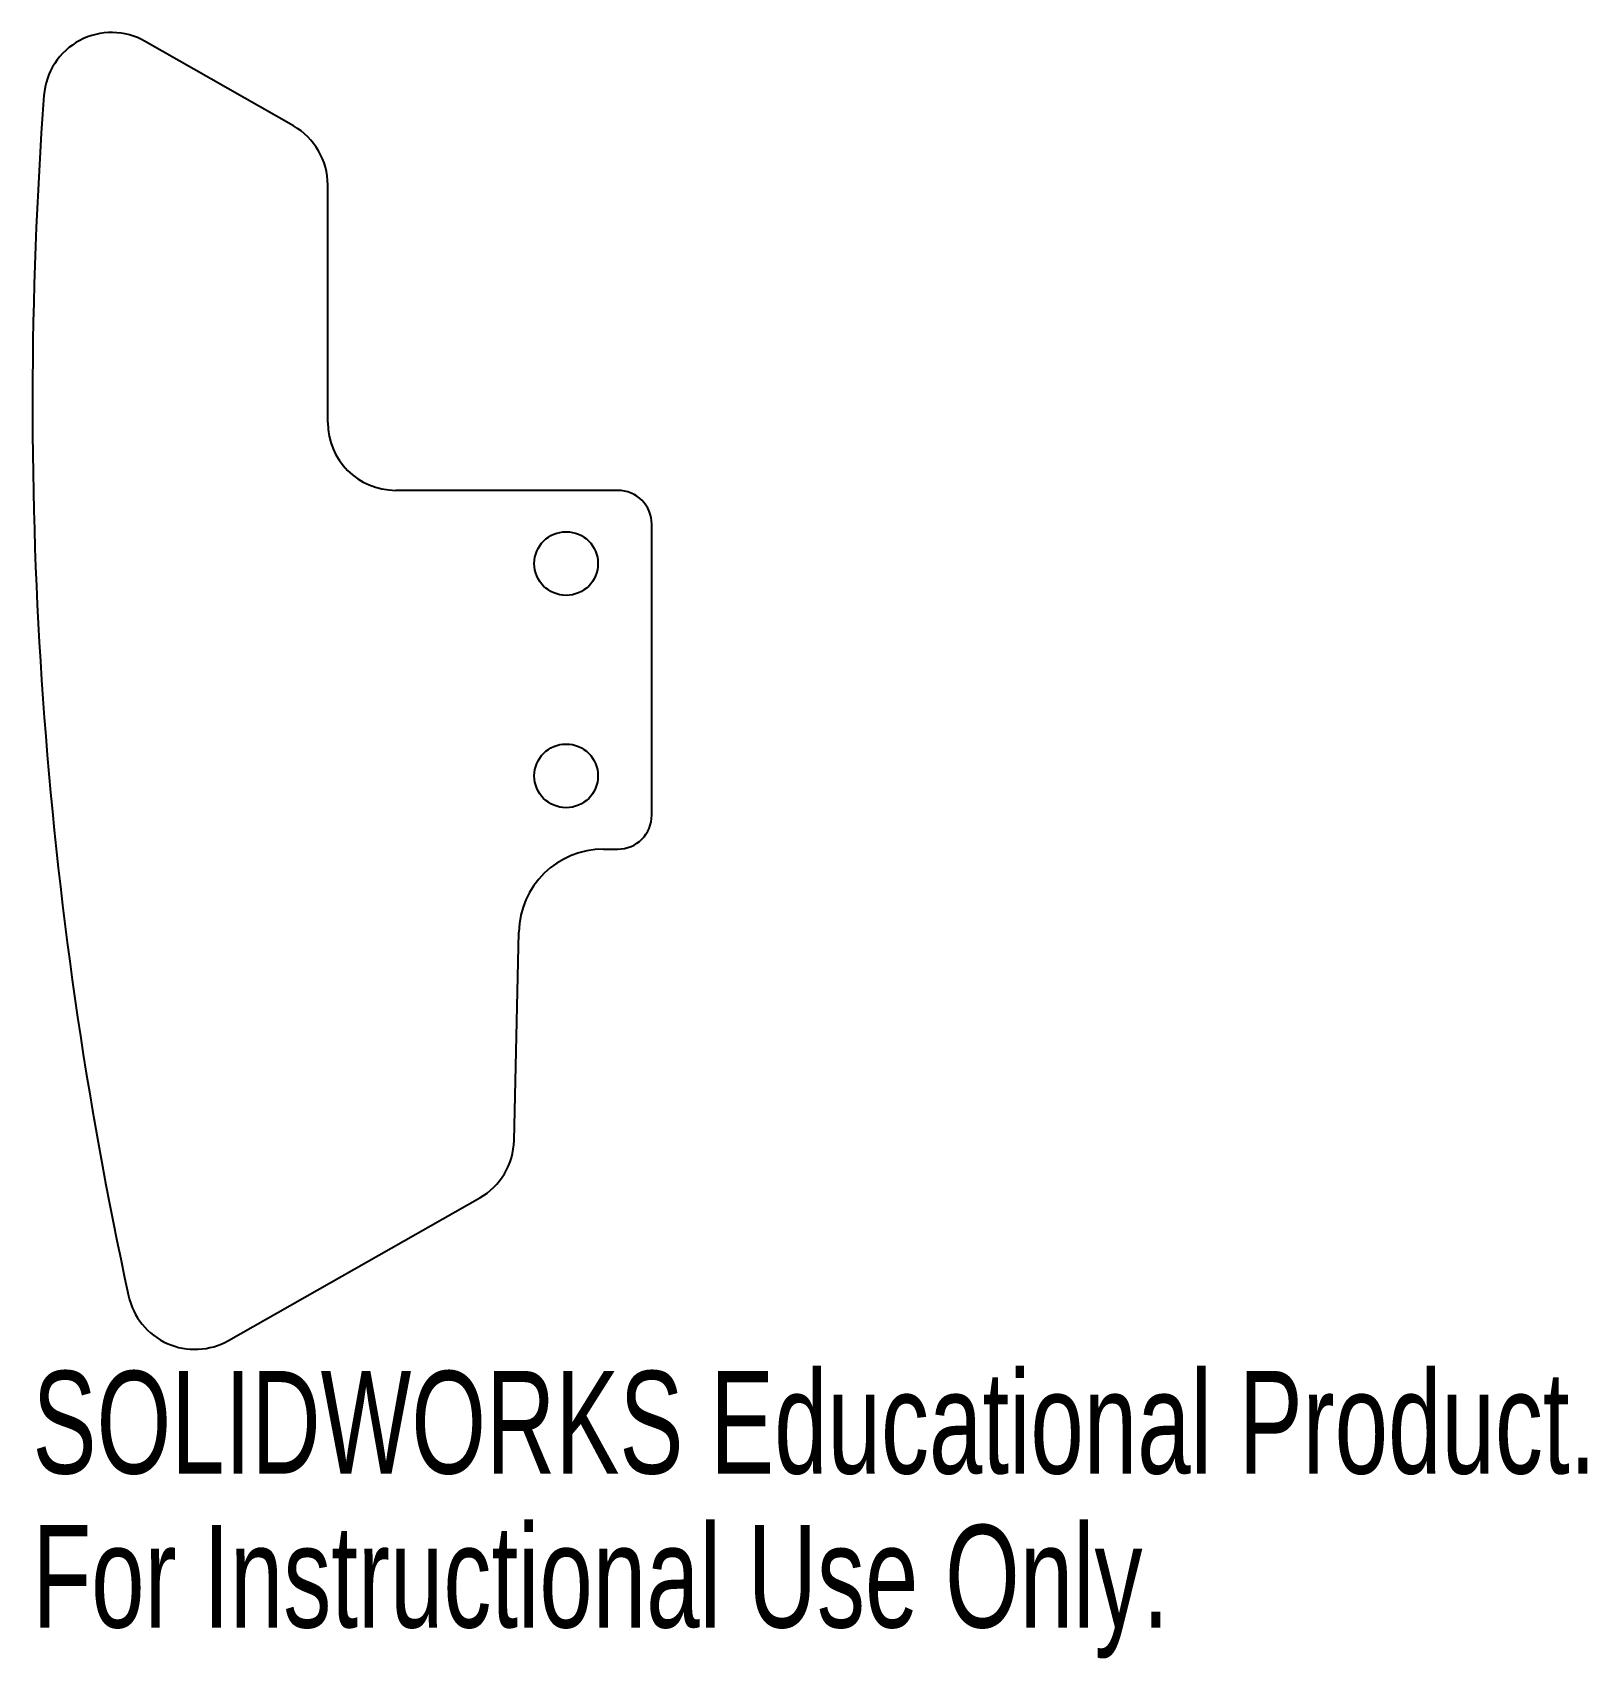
# Model space of a CAD drawing. Header units: millimetres. Extents: x 677.6 to 750.8, y 290.6 to 367.2.
import ezdxf

# ---------------------------------------------------------------- set-up
doc = ezdxf.new("R2010")
doc.units = ezdxf.units.MM
doc.styles.add('SLDTEXTSTYLE0', font='TXT', dxfattribs={"width": 0.7})

msp = doc.modelspace()

# ---------------------------------------------------------------- linework, layer by layer
at = {"color": 7, "linetype": 'Continuous', "lineweight": 25}
for p, q in [((689.847, 362.765), (682.864, 366.747)), ((691.462, 348.802), (691.462, 359.985)), ((705.129, 345.602), (694.662, 345.602)), ((706.729, 330.303), (706.729, 344.002)), ((704.46, 328.703), (705.129, 328.703)), ((700.241, 314.984), (700.461, 324.793)), ((686.781, 305.557), (698.621, 312.273))]:
    msp.add_line(p, q, dxfattribs=at)
for centre in [(702.695, 342.153), (702.695, 332.153)]:
    msp.add_circle(centre, 1.5, dxfattribs=at)
for centre, radius, start, end in [((681.279, 363.967), 3.2, 60.30927, 175.76889), ((874.689, 349.658), 197.139, 175.76889, 192.30074), ((688.262, 359.985), 3.2, 0, 60.30927), ((694.662, 348.802), 3.2, 180, 270), ((705.129, 344.002), 1.6, 360, 90), ((705.129, 330.303), 1.6, 270, 0), ((704.46, 324.703), 4, 90, 178.71416), ((697.042, 315.056), 3.2, 299.56303, 358.71416), ((685.203, 308.341), 3.2, 192.30074, 299.56303)]:
    msp.add_arc(centre, radius, start, end, dxfattribs=at)

# ---------------------------------------------------------------- texts
at = {"color": 7, "linetype": 'Continuous', "char_height": 4.83362, "attachment_point": 1, "style": 'SLDTEXTSTYLE0'}
for s, insert in [('SOLIDWORKS Educational Product.', (677.55, 304.121)), ('For Instructional Use Only.', (677.55, 296.871))]:
    msp.add_mtext(s, dxfattribs=dict(at, insert=insert))

doc.saveas('drawing.dxf')
